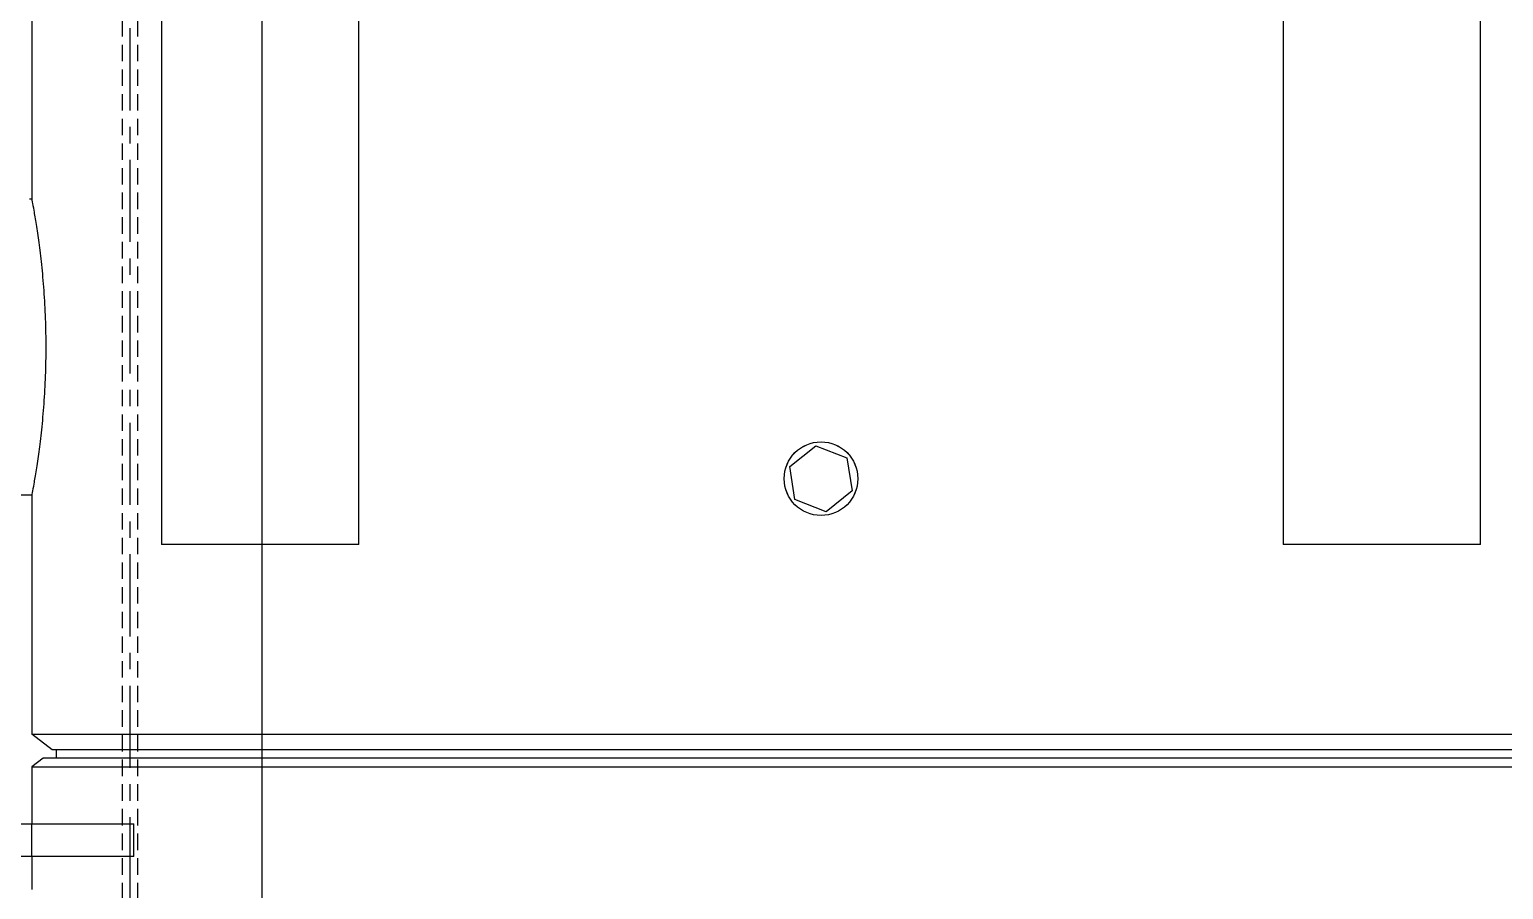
# Model space of a CAD drawing. Header units: inches. Extents: x -883 to 808, y -248 to 1051.
# Drawn here: x -276.68 to -254.27, y 650.58 to 663.67 of the extents above; entities that cross this region are included whole.
import ezdxf

# ---------------------------------------------------------------- set-up
doc = ezdxf.new("R2010")
doc.units = ezdxf.units.IN
doc.header["$MEASUREMENT"] = 0
doc.linetypes.add('CENTER', pattern=[2, 1.25, -0.25, 0.25, -0.25])
doc.linetypes.add('HIDDEN', pattern=[0.375, 0.25, -0.125])
doc.layers.get('0').update_dxf_attribs({"linetype": 'CONTINUOUS'})
doc.layers.add('EQUIPMENT - COMPRESSORS', color=41, linetype='CONTINUOUS')
doc.layers.add('STRUCTUAL', color=8, linetype='CONTINUOUS')

# ---------------------------------------------------------------- blocks, each defined once
blk = doc.blocks.new('A$Cb802d3fd')
for p, q in [((16.635, 36.884), (16.635, 41.718)), ((11.136, 35.331), (11.136, 40.244)), ((11.136, 35.331), (11.136, 40.244)), ((11.636, 40.244), (11.636, 35.331)), ((11.636, 40.244), (11.636, 35.331)), ((11.135, 36.884), (10.635, 36.884)), ((11.135, 36.884), (10.636, 36.884)), ((11.135, 36.884), (10.636, 36.884)), ((12.501, 36.884), (11.636, 36.884)), ((12.502, 36.884), (11.636, 36.884)), ((12.502, 36.884), (11.636, 36.884)), ((12.501, 36.884), (12.501, 12.884)), ((12.502, 36.884), (12.502, 12.884)), ((12.636, 36.709), (12.502, 36.884)), ((12.502, 36.884), (12.502, 12.884)), ((12.636, 36.709), (12.502, 36.884)), ((12.76, 36.572), (13, 36.884)), ((13, 36.884), (13, 12.884)), ((16.635, 36.884), (13, 36.884)), ((13.001, 36.884), (13.001, 12.884)), ((16.635, 36.884), (13.001, 36.884)), ((13.001, 36.884), (13.001, 12.884)), ((16.635, 36.884), (13.001, 36.884)), ((21.136, 36.884), (21.136, 36.919)), ((21.136, 36.884), (21.136, 36.919)), ((32.635, 36.884), (21.136, 36.884)), ((32.635, 36.884), (21.136, 36.884)), ((32.635, 36.884), (21.136, 36.884)), ((12.636, 13.059), (12.636, 36.709)), ((12.636, 13.059), (12.636, 36.709)), ((12.76, 13.197), (12.76, 36.572)), ((12.636, 36.509), (12.76, 36.509)), ((12.636, 36.509), (12.76, 36.509)), ((11.136, 35.331), (11.636, 35.331)), ((11.136, 35.331), (11.636, 35.331)), ((15.886, 31.913), (15.886, 34.913)), ((28.948, 34.913), (15.886, 34.913)), ((15.886, 31.913), (15.886, 34.913)), ((28.948, 34.913), (15.886, 34.913)), ((15.886, 31.913), (25.188, 31.913)), ((15.886, 31.913), (25.188, 31.913)), ((16.567, 25.28), (17.069, 25.358)), ((17.069, 25.358), (17.387, 24.963)), ((16.383, 24.806), (16.567, 25.28)), ((17.387, 24.963), (17.204, 24.489)), ((16.702, 24.411), (16.383, 24.806)), ((17.204, 24.489), (16.702, 24.411)), ((25.188, 17.856), (15.886, 17.856)), ((15.886, 14.856), (15.886, 17.856)), ((25.188, 17.856), (15.886, 17.856)), ((15.886, 14.856), (15.886, 17.856)), ((15.886, 14.856), (28.948, 14.856)), ((15.886, 14.856), (28.948, 14.856))]:
    blk.add_line(p, q)
at = {"ltscale": 0.098944}
blk.add_line((11.136, 36.884), (11.636, 36.884), dxfattribs=at)
for centre in [(16.885, 24.884), (16.886, 24.884), (16.886, 24.884)]:
    blk.add_circle(centre, 0.56)
for points, knots in [([(18.886, 36.672), (18.885, 36.672), (18.885, 36.672), (18.744, 36.672), (18.597, 36.674), (18.306, 36.685), (18.162, 36.693), (17.885, 36.713), (17.752, 36.725), (17.507, 36.751), (17.394, 36.765), (17.195, 36.792), (17.101, 36.806), (16.936, 36.832), (16.864, 36.844), (16.75, 36.863), (16.706, 36.871), (16.649, 36.882), (16.635, 36.884), (16.635, 36.884)], [17.265495, 17.265495, 17.265495, 17.265495, 17.26613, 17.26613, 18.345287, 18.345287, 19.424443, 19.424443, 20.5036, 20.5036, 21.582756, 21.582756, 22.661866, 22.661866, 23.740976, 23.740976, 24.820086, 24.820086, 25.899196, 25.899196, 25.899196, 25.899196]), ([(21.136, 36.884), (21.136, 36.884), (21.122, 36.882), (21.065, 36.871), (21.022, 36.863), (20.907, 36.844), (20.835, 36.832), (20.67, 36.806), (20.576, 36.792), (20.377, 36.765), (20.264, 36.751), (20.019, 36.725), (19.886, 36.713), (19.609, 36.693), (19.465, 36.685), (19.174, 36.674), (19.027, 36.672), (18.886, 36.672), (18.886, 36.672), (18.886, 36.672)], [8.633065, 8.633065, 8.633065, 8.633065, 9.712175, 9.712175, 10.791285, 10.791285, 11.870395, 11.870395, 12.949505, 12.949505, 14.028661, 14.028661, 15.107818, 15.107818, 16.186974, 16.186974, 17.26613, 17.26613, 17.266765, 17.266765, 17.266765, 17.266765]), ([(21.136, 36.884), (21.136, 36.884), (21.122, 36.882), (21.065, 36.871), (21.022, 36.863), (20.907, 36.844), (20.835, 36.832), (20.67, 36.806), (20.576, 36.792), (20.377, 36.765), (20.264, 36.751), (20.019, 36.725), (19.886, 36.713), (19.609, 36.693), (19.465, 36.685), (19.174, 36.674), (19.027, 36.672), (18.886, 36.672), (18.886, 36.672), (18.886, 36.672)], [8.633065, 8.633065, 8.633065, 8.633065, 9.712175, 9.712175, 10.791285, 10.791285, 11.870395, 11.870395, 12.949505, 12.949505, 14.028661, 14.028661, 15.107818, 15.107818, 16.186974, 16.186974, 17.26613, 17.26613, 17.266765, 17.266765, 17.266765, 17.266765])]:
    blk.add_open_spline(points, degree=3, knots=knots)

msp = doc.modelspace()

# ---------------------------------------------------------------- linework, layer by layer
at = {"layer": 'STRUCTUAL', "linetype": 'HIDDEN'}
for p, q in [((-275.27469, 797.68284), (-275.27469, 616.52025)), ((-275.03969, 797.68284), (-275.03969, 616.52025))]:
    msp.add_line(p, q, dxfattribs=at)
at = {"layer": 'STRUCTUAL', "linetype": 'CENTER'}
msp.add_line((-275.15719, 797.68284), (-275.15719, 616.40275), dxfattribs=at)
at = {"layer": 'STRUCTUAL'}
msp.add_line((-273.15219, 795.30034), (-273.15219, 618.40775), dxfattribs=at)

# ---------------------------------------------------------------- block references
at = {"layer": 'EQUIPMENT - COMPRESSORS', "rotation": 89.99999999999999}
msp.add_blockref('A$Cb802d3fd', (-239.76357, 639.94644), dxfattribs=at)

doc.saveas('drawing.dxf')
